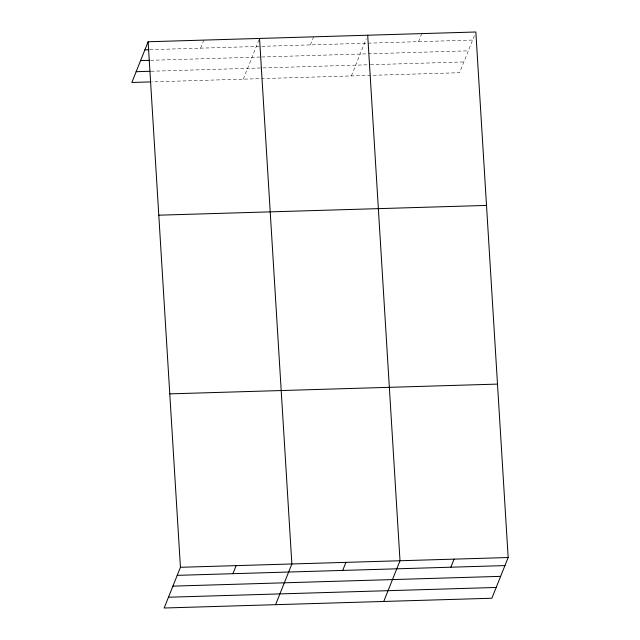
<?xml version="1.0" encoding="UTF-8"?>
<svg xmlns="http://www.w3.org/2000/svg" width="640" height="640" viewBox="0 0 640 640"><rect width="100%" height="100%" fill="white"/><g stroke="black" fill="none" stroke-linecap="round" stroke-linejoin="round"><path stroke-width="0.48" stroke-dasharray="3.2 2.4" d="M200.616 48.16L203.84 40.104M243.264 79.152L259.192 39.336M310.4 44.888L313.624 36.832M351.408 75.928L366.264 38.8M418.544 41.672L421.768 33.608M474.408 35.584L459.56 72.712L151.736 81.88M149.872 49.672L472.616 40.056M150.536 60.296L260.864 57.016M261.848 56.984L468.304 50.832M151.072 71.248L369.488 64.744M370.472 64.72L463.864 61.936"/><path stroke-width="0.96" d="M148.128 41.76L180.44 567.288L164.16 608L491.872 598.24L508.16 557.528L475.84 32L148.128 41.76L131.84 82.472L150.744 81.904M232.928 573.688L236.152 565.632M275.584 604.68L291.864 563.976L259.544 38.44M342.712 570.424L345.936 562.36M383.728 601.456L400.008 560.752L367.696 35.224M450.864 567.2L454.088 559.144M144.904 49.824L148.88 49.704M140.592 60.592L149.544 60.328M136.152 71.696L150.08 71.28M158.792 215.184L486.504 205.424M169.776 393.864L497.496 384.104M180.44 567.288L508.16 557.528M177.216 575.352L504.936 565.592M172.912 586.128L500.624 576.36M168.472 597.224L496.184 587.464"/></g></svg>
